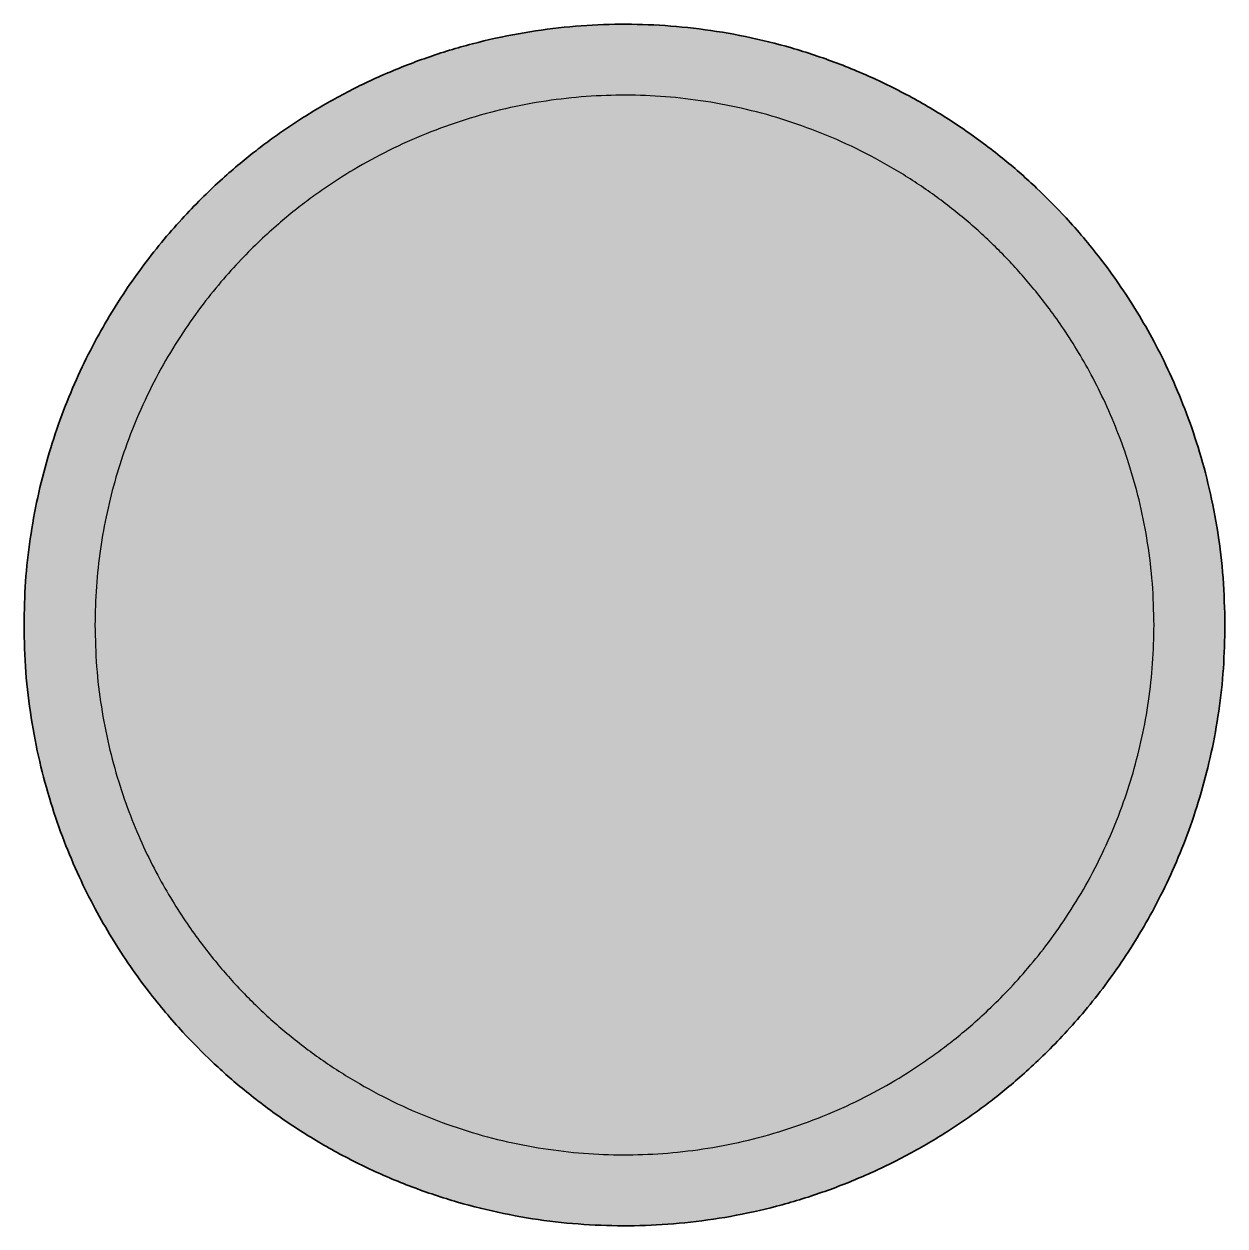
# Model space of a CAD drawing. Header units: millimetres. Extents: x 0 to 1656, y 0 to 750.
# Drawn here: x 1247.7 to 1655.9, y 254.2 to 662.6 of the extents above; entities that cross this region are included whole.
import ezdxf

# ---------------------------------------------------------------- set-up
doc = ezdxf.new("R2010")
doc.units = ezdxf.units.MM
doc.layers.add('Blocks', color=7, linetype='Continuous')
doc.layers.add('Blocks$Fill', color=7, linetype='Continuous', true_color=0xffffff)
doc.layers.add('Blocks$Inner', color=7, linetype='Continuous', lineweight=25, true_color=0x007f00)
doc.layers.add('Blocks$Outline', color=7, linetype='Continuous', lineweight=35, true_color=0xff3f3f)

# ---------------------------------------------------------------- blocks, each defined once
blk = doc.blocks.new('Bit Barstool High Top')
at = {"layer": 'Blocks$Fill'}
blk.add_hatch(color=256, dxfattribs=at).paths.add_polyline_path([(519.77, 17.62), (519.38, 29.66), (519.13, 33.66), (518.8, 37.56), (518.38, 41.45), (517.88, 45.33), (517.31, 49.19), (516.69, 52.92), (516, 56.64), (515.24, 60.34), (514.42, 64.03), (513.56, 67.56), (512.65, 71.06), (511.66, 74.55), (510.62, 78.03), (508.47, 84.59), (506.09, 91.07), (503.65, 97.12), (501.01, 103.08), (498.37, 108.59), (495.57, 114.02), (492.82, 118.98), (489.93, 123.86), (486.84, 128.78), (483.61, 133.61), (480.59, 137.86), (477.46, 142.04), (474.6, 145.68), (471.65, 149.25), (468.73, 152.63), (465.74, 155.95), (460.83, 161.09), (455.75, 166.06), (453.12, 168.5), (450.44, 170.9), (447.72, 173.25), (444.96, 175.55), (441.75, 178.12), (438.49, 180.63), (435.17, 183.08), (431.81, 185.46), (428.38, 187.78), (424.9, 190.04), (421.38, 192.22), (417.81, 194.33), (414.19, 196.37), (410.54, 198.34), (406.84, 200.23), (403.1, 202.05), (399.35, 203.78), (395.57, 205.44), (391.75, 207.02), (387.91, 208.52), (384.07, 209.93), (380.2, 211.26), (376.31, 212.51), (372.4, 213.69), (368.51, 214.77), (364.6, 215.78), (360.68, 216.71), (356.73, 217.56), (352.84, 218.32), (348.93, 219), (345.01, 219.61), (341.08, 220.14), (337.21, 220.59), (333.35, 220.97), (329.47, 221.27), (325.59, 221.49), (321.81, 221.64), (318.03, 221.72), (314.25, 221.73), (310.46, 221.67), (306.63, 221.53), (302.81, 221.33), (298.98, 221.05), (295.16, 220.7), (291.26, 220.27), (287.37, 219.77), (283.49, 219.18), (279.61, 218.53), (275.67, 217.78), (271.75, 216.96), (267.84, 216.06), (263.95, 215.08), (260.05, 214.02), (256.17, 212.87), (252.31, 211.66), (248.47, 210.36), (244.73, 209.02), (241.02, 207.6), (237.33, 206.11), (233.67, 204.55), (230.12, 202.95), (226.61, 201.29), (223.12, 199.56), (219.68, 197.76), (216.35, 195.95), (213.06, 194.08), (209.81, 192.15), (206.59, 190.16), (201.05, 186.52), (195.7, 182.77), (190.53, 178.89), (184.99, 174.44), (181.96, 171.86), (178.97, 169.21), (175.77, 166.27), (172.64, 163.27), (169.29, 159.89), (166.01, 156.44), (162.54, 152.61), (159.17, 148.69), (155.65, 144.36), (152.25, 139.95), (149.07, 135.58), (146, 131.13), (142.89, 126.33), (139.92, 121.45), (136.93, 116.23), (134.11, 110.92), (131.32, 105.28), (128.7, 99.56), (126.17, 93.52), (123.83, 87.4), (121.62, 81), (119.62, 74.52), (117.79, 67.78), (116.19, 60.99), (115.47, 57.48), (114.8, 53.97), (113.65, 46.91), (113.15, 43.29), (112.71, 39.67), (112.35, 36.04), (112.07, 32.41), (111.72, 25.02), (111.53, 17.62), (111.92, 5.58), (112.16, 1.57), (112.5, -2.32), (112.91, -6.21), (113.41, -10.09), (113.99, -13.96), (114.61, -17.69), (115.3, -21.4), (116.06, -25.11), (116.88, -28.8), (117.74, -32.32), (118.65, -35.83), (119.63, -39.32), (120.68, -42.79), (122.83, -49.35), (125.21, -55.83), (127.65, -61.88), (130.29, -67.85), (132.93, -73.36), (135.73, -78.78), (138.48, -83.74), (141.36, -88.63), (144.46, -93.55), (147.69, -98.37), (150.71, -102.63), (153.84, -106.8), (156.7, -110.44), (159.64, -114.01), (162.57, -117.4), (165.56, -120.72), (170.47, -125.86), (175.55, -130.82), (178.18, -133.27), (180.86, -135.66), (183.58, -138.01), (186.33, -140.31), (189.55, -142.89), (192.81, -145.4), (196.13, -147.84), (199.49, -150.22), (202.92, -152.55), (206.4, -154.8), (209.92, -156.98), (213.49, -159.09), (217.11, -161.13), (220.76, -163.1), (224.46, -165), (228.19, -166.81), (231.94, -168.55), (235.73, -170.2), (239.54, -171.78), (243.39, -173.28), (247.23, -174.69), (251.1, -176.02), (254.99, -177.28), (258.9, -178.45), (262.79, -179.53), (266.7, -180.54), (270.62, -181.47), (274.57, -182.32), (278.46, -183.08), (282.37, -183.77), (286.29, -184.38), (290.22, -184.91), (294.08, -185.36), (297.95, -185.73), (301.83, -186.03), (305.71, -186.26), (309.49, -186.41), (313.27, -186.48), (317.05, -186.49), (320.83, -186.43), (324.67, -186.3), (328.49, -186.09), (332.32, -185.82), (336.13, -185.47), (340.04, -185.04), (343.93, -184.53), (347.81, -183.95), (351.68, -183.29), (355.62, -182.55), (359.55, -181.72), (363.46, -180.82), (367.35, -179.84), (371.25, -178.78), (375.13, -177.64), (378.99, -176.42), (382.82, -175.13), (386.57, -173.78), (390.28, -172.36), (393.97, -170.87), (397.63, -169.31), (401.18, -167.72), (404.69, -166.05), (408.17, -164.32), (411.62, -162.53), (414.95, -160.72), (418.24, -158.85), (421.49, -156.91), (424.71, -154.92), (430.25, -151.29), (435.6, -147.54), (440.77, -143.65), (446.3, -139.2), (449.34, -136.62), (452.33, -133.98), (455.52, -131.04), (458.65, -128.03), (462.01, -124.66), (465.29, -121.21), (468.76, -117.37), (472.13, -113.45), (475.65, -109.13), (479.05, -104.71), (482.23, -100.34), (485.29, -95.89), (488.41, -91.09), (491.38, -86.21), (494.37, -80.99), (497.19, -75.68), (499.98, -70.05), (502.6, -64.32), (505.13, -58.29), (507.47, -52.17), (509.68, -45.76), (511.67, -39.28), (513.51, -32.55), (515.11, -25.75), (515.83, -22.25), (516.5, -18.73), (517.65, -11.67), (518.15, -8.06), (518.58, -4.43), (518.95, -0.8), (519.23, 2.83), (519.58, 10.22)], flags=0)
at = {"layer": 'Blocks$Inner'}
for points, knots in [([(519.77, 17.62), (519.64, 22.97), (519.4, 33.54), (517.51, 49.05), (514.64, 63.87), (510.85, 77.85), (506.32, 90.89), (501.25, 102.89), (495.8, 113.82), (489.98, 124), (483.91, 133.34), (477.76, 141.78), (471.77, 149.21), (464.63, 157.31), (455.83, 166.22), (444.54, 176.14), (431.91, 185.66), (417.91, 194.53), (403.23, 202.24), (388.04, 208.7), (372.53, 213.87), (356.86, 217.74), (341.21, 220.33), (325.74, 221.68), (310.39, 221.86), (295.02, 220.89), (279.47, 218.71), (263.85, 215.27), (248.49, 210.59), (233.7, 204.78), (219.71, 198), (208.94, 191.74), (201.05, 186.57), (195.7, 182.81), (190.34, 178.79), (184.74, 174.29), (178.75, 169.1), (172.4, 163.12), (165.77, 156.3), (158.93, 148.54), (152.24, 140.1), (145.81, 131.01), (139.72, 121.34), (133.91, 110.81), (128.51, 99.46), (123.64, 87.31), (119.44, 74.43), (116.01, 60.91), (113.48, 46.84), (111.84, 32.35), (111.64, 22.55), (111.53, 17.62)], [0, 0, 0, 0, 0.025048, 0.049439, 0.073015, 0.095635, 0.117171, 0.137513, 0.156568, 0.17426, 0.192383, 0.208657, 0.22309, 0.23704, 0.2592, 0.281608, 0.307299, 0.333149, 0.359056, 0.384818, 0.41032, 0.435484, 0.460238, 0.484484, 0.508077, 0.531989, 0.556479, 0.581496, 0.60673, 0.631541, 0.655799, 0.679404, 0.689745, 0.69993, 0.71002, 0.721096, 0.733536, 0.747077, 0.76192, 0.778048, 0.795432, 0.812296, 0.83013, 0.848887, 0.868509, 0.888931, 0.910074, 0.931851, 0.954168, 0.97692, 1, 1, 1, 1]), ([(495.65, 17.62), (495.54, 22.34), (495.33, 31.66), (493.66, 45.34), (491.13, 58.41), (487.78, 70.74), (483.79, 82.23), (479.32, 92.81), (474.52, 102.45), (469.56, 111.13), (464.57, 118.85), (459.7, 125.65), (454.98, 131.66), (450.3, 137.14), (445.5, 142.34), (440.46, 147.38), (435.2, 152.25), (427.86, 158.51), (418.17, 165.81), (405.82, 173.63), (392.89, 180.42), (379.49, 186.12), (365.81, 190.69), (351.99, 194.1), (338.18, 196.38), (324.56, 197.57), (311.02, 197.73), (297.46, 196.87), (283.73, 194.95), (269.96, 191.92), (256.43, 187.8), (243.38, 182.67), (231.05, 176.69), (221.36, 171.06), (214.04, 166.24), (208.76, 162.5), (203.41, 158.4), (197.73, 153.69), (191.58, 148.13), (185.03, 141.59), (178.21, 134.02), (171.28, 125.33), (164.41, 115.49), (157.81, 104.48), (151.68, 92.31), (146.62, 79.97), (142.62, 67.72), (139.59, 55.79), (137.36, 43.39), (135.92, 30.61), (135.74, 21.97), (135.65, 17.62)], [0, 0, 0, 0, 0.025079, 0.049493, 0.073086, 0.095716, 0.117257, 0.137599, 0.156651, 0.174335, 0.190595, 0.205383, 0.218669, 0.231079, 0.243581, 0.256178, 0.268859, 0.281615, 0.307307, 0.333177, 0.359123, 0.384891, 0.410374, 0.435518, 0.460278, 0.484568, 0.508168, 0.53206, 0.556534, 0.581565, 0.606842, 0.631674, 0.655933, 0.679527, 0.691049, 0.702376, 0.713816, 0.726784, 0.741449, 0.757802, 0.77582, 0.795467, 0.816689, 0.839409, 0.86353, 0.888927, 0.910067, 0.931843, 0.95416, 0.976915, 1, 1, 1, 1]), ([(111.53, 17.62), (111.65, 12.26), (111.89, 1.7), (113.79, -13.82), (116.66, -28.64), (120.45, -42.62), (124.98, -55.65), (130.05, -67.65), (135.49, -78.58), (141.32, -88.76), (147.39, -98.1), (153.54, -106.54), (159.53, -113.97), (166.67, -122.08), (175.47, -130.98), (186.75, -140.9), (199.39, -150.42), (213.39, -159.29), (228.07, -167), (243.26, -173.47), (258.77, -178.64), (274.44, -182.51), (290.09, -185.1), (305.56, -186.44), (320.91, -186.62), (336.28, -185.65), (351.83, -183.48), (367.45, -180.04), (382.81, -175.36), (397.6, -169.54), (411.59, -162.76), (422.36, -156.51), (430.25, -151.34), (435.6, -147.58), (440.96, -143.55), (446.56, -139.05), (452.54, -133.86), (458.9, -127.88), (465.53, -121.06), (472.37, -113.3), (479.06, -104.86), (485.49, -95.77), (491.58, -86.1), (497.39, -75.58), (502.79, -64.22), (507.65, -52.07), (511.86, -39.2), (515.29, -25.67), (517.82, -11.6), (519.46, 2.89), (519.66, 12.68), (519.77, 17.62)], [1, 1, 1, 1, 1.025048, 1.049439, 1.073015, 1.095635, 1.117171, 1.137513, 1.156568, 1.17426, 1.192383, 1.208657, 1.22309, 1.23704, 1.2592, 1.281608, 1.307299, 1.333149, 1.359056, 1.384818, 1.41032, 1.435484, 1.460238, 1.484484, 1.508077, 1.531989, 1.556479, 1.581496, 1.60673, 1.631541, 1.655799, 1.679404, 1.689745, 1.69993, 1.71002, 1.721096, 1.733536, 1.747077, 1.76192, 1.778048, 1.795432, 1.812296, 1.83013, 1.848887, 1.868509, 1.888931, 1.910074, 1.931851, 1.954168, 1.97692, 2, 2, 2, 2]), ([(135.65, 17.62), (135.76, 12.9), (135.97, 3.58), (137.64, -10.1), (140.17, -23.17), (143.52, -35.5), (147.51, -46.99), (151.98, -57.58), (156.78, -67.21), (161.74, -75.89), (166.73, -83.62), (171.6, -90.41), (176.32, -96.42), (181, -101.9), (185.8, -107.1), (190.83, -112.14), (196.1, -117.01), (203.44, -123.27), (213.13, -130.57), (225.47, -138.39), (238.41, -145.19), (251.81, -150.89), (265.49, -155.45), (279.3, -158.86), (293.11, -161.14), (306.75, -162.33), (320.29, -162.49), (333.84, -161.63), (347.56, -159.71), (361.33, -156.68), (374.87, -152.56), (387.92, -147.43), (400.25, -141.45), (409.94, -135.82), (417.26, -131.01), (422.53, -127.26), (427.89, -123.16), (433.56, -118.46), (439.72, -112.89), (446.27, -106.36), (453.09, -98.78), (460.02, -90.1), (466.88, -80.26), (473.49, -69.24), (479.62, -57.07), (484.68, -44.73), (488.68, -32.48), (491.7, -20.56), (493.94, -8.15), (495.38, 4.63), (495.56, 13.27), (495.65, 17.62)], [1, 1, 1, 1, 1.025036, 1.049415, 1.07298, 1.095589, 1.117114, 1.137447, 1.156492, 1.174176, 1.190437, 1.205229, 1.21852, 1.230935, 1.243443, 1.256045, 1.268731, 1.281493, 1.307196, 1.333076, 1.359035, 1.384833, 1.41035, 1.435514, 1.460259, 1.484494, 1.508079, 1.531993, 1.556504, 1.581564, 1.606853, 1.631695, 1.655964, 1.679567, 1.691095, 1.702426, 1.713871, 1.726844, 1.741514, 1.75787, 1.775891, 1.795539, 1.81676, 1.839478, 1.863594, 1.888985, 1.910117, 1.931884, 1.95419, 1.976931, 2, 2, 2, 2])]:
    blk.add_open_spline(points, degree=3, knots=knots, dxfattribs=at)
at = {"layer": 'Blocks$Outline'}
for points in [[(519.77, 17.62), (519.64, 22.97), (519.4, 33.54), (517.51, 49.05), (514.64, 63.87), (510.85, 77.85), (506.32, 90.89), (501.25, 102.89), (495.8, 113.82), (489.98, 124), (483.91, 133.34), (477.76, 141.78), (471.77, 149.21), (464.63, 157.31), (455.83, 166.22), (444.54, 176.14), (431.91, 185.66), (417.91, 194.53), (403.23, 202.24), (388.04, 208.7), (372.53, 213.87), (356.86, 217.74), (341.21, 220.33), (325.74, 221.68), (310.39, 221.86), (295.02, 220.89), (279.47, 218.71), (263.85, 215.27), (248.49, 210.59), (233.7, 204.78), (219.71, 198), (208.94, 191.74), (201.05, 186.57), (195.7, 182.81), (190.34, 178.79), (184.74, 174.29), (178.75, 169.1), (172.4, 163.12), (165.77, 156.3), (158.93, 148.54), (152.24, 140.1), (145.81, 131.01), (139.72, 121.34), (133.91, 110.81), (128.51, 99.46), (123.64, 87.31), (119.44, 74.43), (116.01, 60.91), (113.48, 46.84), (111.84, 32.35), (111.64, 22.55), (111.53, 17.62)], [(111.53, 17.62), (111.65, 12.26), (111.89, 1.7), (113.79, -13.82), (116.66, -28.64), (120.45, -42.62), (124.98, -55.65), (130.05, -67.65), (135.49, -78.58), (141.32, -88.76), (147.39, -98.1), (153.54, -106.54), (159.53, -113.97), (166.67, -122.08), (175.47, -130.98), (186.75, -140.9), (199.39, -150.42), (213.39, -159.29), (228.07, -167), (243.26, -173.47), (258.77, -178.64), (274.44, -182.51), (290.09, -185.1), (305.56, -186.44), (320.91, -186.62), (336.28, -185.65), (351.83, -183.48), (367.45, -180.04), (382.81, -175.36), (397.6, -169.54), (411.59, -162.76), (422.36, -156.51), (430.25, -151.34), (435.6, -147.58), (440.96, -143.55), (446.56, -139.05), (452.54, -133.86), (458.9, -127.88), (465.53, -121.06), (472.37, -113.3), (479.06, -104.86), (485.49, -95.77), (491.58, -86.1), (497.39, -75.58), (502.79, -64.22), (507.65, -52.07), (511.86, -39.2), (515.29, -25.67), (517.82, -11.6), (519.46, 2.89), (519.66, 12.68), (519.77, 17.62)]]:
    blk.add_open_spline(points, degree=3, knots=[0, 0, 0, 0, 0.025048, 0.049439, 0.073015, 0.095635, 0.117171, 0.137513, 0.156568, 0.17426, 0.192383, 0.208657, 0.22309, 0.23704, 0.2592, 0.281608, 0.307299, 0.333149, 0.359056, 0.384818, 0.41032, 0.435484, 0.460238, 0.484484, 0.508077, 0.531989, 0.556479, 0.581496, 0.60673, 0.631541, 0.655799, 0.679404, 0.689745, 0.69993, 0.71002, 0.721096, 0.733536, 0.747077, 0.76192, 0.778048, 0.795432, 0.812296, 0.83013, 0.848887, 0.868509, 0.888931, 0.910074, 0.931851, 0.954168, 0.97692, 1, 1, 1, 1], dxfattribs=at)

msp = doc.modelspace()

# ---------------------------------------------------------------- block references
at = {"layer": 'Blocks'}
msp.add_blockref('Bit Barstool High Top', (1136.16, 440.8), dxfattribs=at)

doc.saveas('drawing.dxf')
